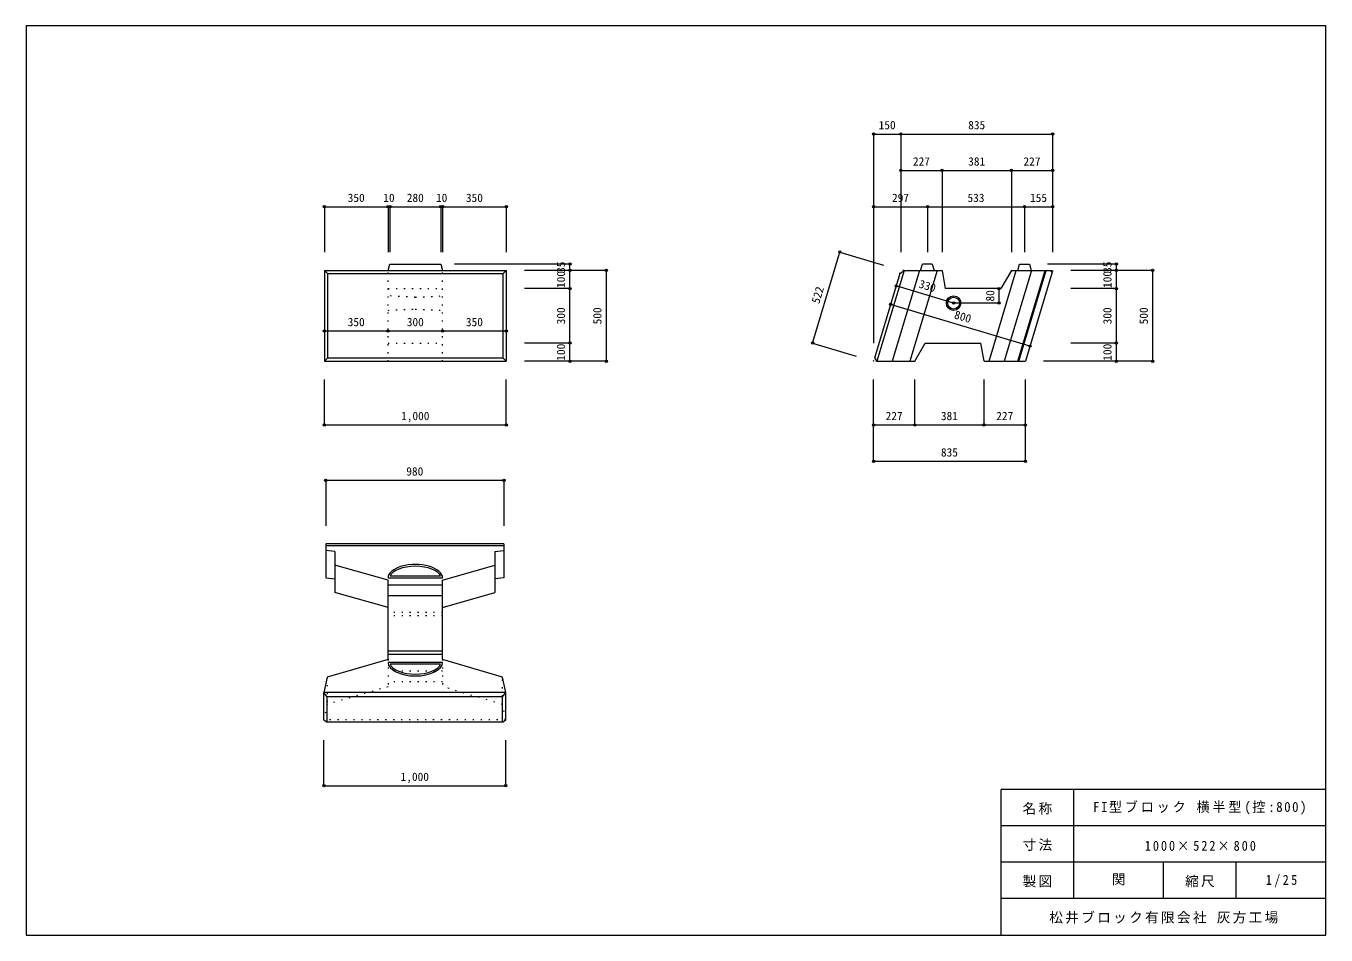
# Model space of a CAD drawing. Units: millimetres, scale not verified. Extents: x 138 to 7288, y 125 to 5125.
import ezdxf
from ezdxf.enums import TextEntityAlignment as Align

# ---------------------------------------------------------------- set-up
doc = ezdxf.new("R2010")
doc.units = ezdxf.units.MM
doc.header["$LTSCALE"] = 25
doc.header["$PDMODE"] = 32
doc.header["$PDSIZE"] = 12.5
doc.linetypes.add('DOTTED', pattern=[1.75, 0.25, -1.5])
for name, color, linetype, lineweight in [('_0-0_', 7, 'Continuous', 18), ('_0-1_', 7, 'Continuous', 18), ('_0-2_', 4, 'Continuous', 9)]:
    doc.layers.add(name, color=color, linetype=linetype, lineweight=lineweight)
doc.styles.add('ＭＳ ゴシック', font='')
doc.styles.get('ＭＳ ゴシック').set_extended_font_data('MS Gothic')

msp = doc.modelspace()

# ---------------------------------------------------------------- linework, layer by layer
at = {"layer": '_0-0_'}
for p, q in [((7287.5, 5125), (137.5, 5125)), ((137.5, 5125), (137.5, 125)), ((7287.5, 125), (7287.5, 5125)), ((7287.5, 925), (5500, 925)), ((5500, 125), (5500, 925)), ((5900, 325), (5900, 925)), ((7287.5, 725), (5500, 725)), ((7287.5, 525), (5500, 525)), ((6393.75, 325), (6393.75, 525)), ((6793.75, 325), (6793.75, 525)), ((7287.5, 325), (5500, 325)), ((137.5, 125), (7287.5, 125))]:
    msp.add_line(p, q, dxfattribs=at)
at = {"layer": '_0-1_'}
for p, q in [((2128.8, 3780.73), (2138.8, 3815.73)), ((2138.8, 3815.73), (2418.8, 3815.73)), ((2418.8, 3815.73), (2428.8, 3780.73)), ((5057.94, 3780.73), (5067.94, 3815.73)), ((5121.94, 3815.73), (5067.94, 3815.73)), ((5121.94, 3815.73), (5131.94, 3780.73)), ((5592.16, 3780.73), (5602.16, 3815.73)), ((5602.16, 3815.73), (5656.16, 3815.73)), ((5656.16, 3815.73), (5666.16, 3780.73)), ((1778.8, 3780.73), (1796.3, 3763.23)), ((1778.8, 3780.73), (2778.8, 3780.73)), ((1778.8, 3780.73), (1778.8, 3280.73)), ((1796.3, 3763.23), (1796.3, 3298.23)), ((1796.3, 3763.23), (2761.3, 3763.23)), ((2761.3, 3763.23), (2778.8, 3780.73)), ((2761.3, 3298.23), (2761.3, 3763.23)), ((2778.8, 3780.73), (2778.8, 3280.73)), ((4943.76, 3763.49), (4804.11, 3297.97)), ((4967.21, 3780.73), (4817.21, 3280.73)), ((5051.94, 3780.73), (4901.94, 3280.73)), ((4943.76, 3763.49), (4967.21, 3780.73)), ((4967.21, 3780.73), (5175.94, 3780.73)), ((5148.94, 3780.73), (4998.94, 3280.73)), ((5175.94, 3780.73), (5193.57, 3680.73)), ((5434.16, 3280.73), (5584.16, 3780.73)), ((5556.94, 3780.73), (5499.2, 3680.73)), ((5667.16, 3780.73), (5517.16, 3280.73)), ((5556.94, 3780.73), (5774.16, 3780.73)), ((5592.4, 3280.73), (5742.4, 3780.73)), ((5597.62, 3280.73), (5747.62, 3780.73)), ((5781.29, 3771.15), (5634.16, 3280.73)), ((5781.29, 3771.15), (5774.16, 3780.73)), ((5499.2, 3680.73), (5193.57, 3680.73)), ((5025.94, 3280.73), (5083.67, 3380.73)), ((5083.67, 3380.73), (5389.3, 3380.73)), ((5406.94, 3280.73), (5389.3, 3380.73)), ((1778.8, 3280.73), (1796.3, 3298.23)), ((2761.3, 3298.23), (1796.3, 3298.23)), ((2761.3, 3298.23), (2778.8, 3280.73)), ((4804.11, 3297.97), (4817.21, 3280.73)), ((1778.8, 3280.73), (2778.8, 3280.73)), ((4817.21, 3280.73), (5025.94, 3280.73)), ((5406.94, 3280.73), (5634.16, 3280.73)), ((2765.95, 2275.99), (1785.95, 2275.99)), ((1785.95, 2275.99), (1785.95, 2089.45)), ((2765.95, 2265.99), (1785.95, 2265.99)), ((1835.95, 2234.45), (1785.95, 2239.45)), ((1835.95, 2234.45), (1835.95, 2008.99)), ((2715.95, 2234.45), (2765.95, 2239.45)), ((2715.95, 2234.45), (2715.95, 2008.99)), ((2765.95, 2275.99), (2765.95, 2089.45)), ((2128.8, 2075.99), (1835.95, 2158.99)), ((2428.8, 2075.99), (2715.95, 2158.99)), ((1785.95, 2089.45), (1835.95, 2084.45)), ((2428.8, 2087.99), (2128.8, 2087.99)), ((2128.8, 1640.77), (2128.8, 2075.99)), ((2417.13, 2097.99), (2140.47, 2097.99)), ((2428.8, 1640.77), (2428.8, 2075.99)), ((2765.95, 2089.45), (2715.95, 2084.45)), ((2128.8, 1925.99), (1835.95, 2008.99)), ((2428.8, 2048.77), (2128.8, 2048.77)), ((2428.8, 1925.99), (2715.95, 2008.99)), ((2428.8, 1991.03), (2128.8, 1991.03)), ((2428.8, 1685.4), (2128.8, 1685.4)), ((2428.8, 1667.77), (2128.8, 1667.77)), ((2128.8, 1640.77), (1793.95, 1543.77)), ((2428.8, 1624.77), (2128.8, 1624.77)), ((2417.13, 1614.77), (2140.47, 1614.77)), ((2757.95, 1543.77), (2428.8, 1640.77)), ((1793.95, 1543.77), (1775.95, 1459.04)), ((2775.95, 1459.04), (2757.95, 1543.77)), ((1793.95, 1435.6), (1775.95, 1459.04)), ((2775.95, 1459.04), (1775.95, 1459.04)), ((1775.95, 1309.04), (1775.95, 1459.04)), ((1793.95, 1295.94), (1793.95, 1435.6)), ((2757.95, 1435.6), (1793.95, 1435.6)), ((2757.95, 1435.6), (2775.95, 1459.04)), ((2757.95, 1295.94), (2757.95, 1435.6)), ((2775.95, 1309.04), (2775.95, 1459.04)), ((1775.95, 1309.04), (1793.95, 1295.94)), ((2757.95, 1295.94), (1793.95, 1295.94)), ((2757.95, 1295.94), (2775.95, 1309.04))]:
    msp.add_line(p, q, dxfattribs=at)
at = {"layer": '_0-1_', "linetype": 'DOTTED'}
for p, q in [((2128.8, 3280.73), (2128.8, 3780.73)), ((2428.8, 3280.73), (2428.8, 3780.73)), ((4943.76, 3763.49), (4948.94, 3780.73)), ((4967.21, 3780.73), (4948.94, 3780.73)), ((5774.16, 3780.73), (5784.16, 3780.73)), ((5784.16, 3780.73), (5781.29, 3771.15)), ((2128.8, 3680.73), (2428.8, 3680.73)), ((2278.8, 3633.23), (2128.8, 3640.73)), ((2278.8, 3633.23), (2428.8, 3640.73)), ((2128.8, 3560.73), (2278.8, 3568.23)), ((2278.8, 3568.23), (2428.8, 3560.73)), ((2128.8, 3380.73), (2428.8, 3380.73)), ((4798.94, 3280.73), (4804.11, 3297.97)), ((4817.21, 3280.73), (4798.94, 3280.73)), ((2428.8, 1898.77), (2128.8, 1898.77)), ((2428.8, 1881.14), (2128.8, 1881.14)), ((2128.8, 1640.77), (2128.8, 1490.77)), ((2428.8, 1575.5), (2128.8, 1575.5)), ((2428.8, 1640.77), (2428.8, 1490.77)), ((1793.95, 1543.77), (1793.95, 1393.77)), ((2428.8, 1517.77), (2128.8, 1517.77)), ((2757.95, 1393.77), (2757.95, 1543.77)), ((2128.8, 1490.77), (1793.95, 1393.77)), ((2757.95, 1393.77), (2428.8, 1490.77)), ((1793.95, 1393.77), (1775.95, 1309.04)), ((2775.95, 1309.04), (2757.95, 1393.77)), ((2775.95, 1309.04), (1775.95, 1309.04))]:
    msp.add_line(p, q, dxfattribs=at)
at = {"layer": '_0-1_'}
for radius in [40, 32.5]:
    msp.add_circle((5239.47, 3600.73), radius, dxfattribs=at)
for centre, major_axis, ratio, start_param, end_param in [((2278.8, 2087.99), (150, 0), 0.5, 6.2831853, 9.424778), ((2278.8, 2087.99), (140, 0), 0.464286, 0.1544596, 2.9871331), ((2278.8, 1624.77), (150, 0), 0.5, 3.1415927, 6.2831853), ((2278.8, 1624.77), (140, 0), 0.464286, 3.2960523, 6.1287257)]:
    msp.add_ellipse(centre, major_axis=major_axis, ratio=ratio, start_param=start_param, end_param=end_param, dxfattribs=at)
at = {"layer": '_0-2_'}
for p, q in [((4798.94, 4530.73), (4798.94, 3380.73)), ((4798.94, 4530.73), (5784.16, 4530.73)), ((4948.94, 4530.73), (4948.94, 3880.73)), ((5784.16, 4530.73), (5784.16, 3880.73)), ((4948.94, 4330.73), (4948.94, 3880.73)), ((4948.94, 4330.73), (5784.16, 4330.73)), ((5175.94, 4330.73), (5175.94, 3880.73)), ((5556.94, 4330.73), (5556.94, 3880.73)), ((1778.8, 4130.73), (2778.8, 4130.73)), ((1778.8, 4130.73), (1778.8, 3880.73)), ((2128.8, 4130.73), (2128.8, 3880.73)), ((2138.8, 4130.73), (2138.8, 3880.73)), ((2418.8, 4130.73), (2418.8, 3880.73)), ((2428.8, 4130.73), (2428.8, 3880.73)), ((2778.8, 4130.73), (2778.8, 3880.73)), ((4798.94, 4130.73), (5784.16, 4130.73)), ((5095.94, 4130.73), (5095.94, 3880.73)), ((5629.16, 4130.73), (5629.16, 3880.73)), ((4463.7, 3381.3), (4613.7, 3881.3)), ((4613.7, 3881.3), (4853.15, 3809.46)), ((3128.8, 3815.73), (2493.8, 3815.73)), ((3128.8, 3280.73), (3128.8, 3815.73)), ((6134.16, 3815.73), (5756.16, 3815.73)), ((6134.16, 3815.73), (6134.16, 3280.73)), ((3328.8, 3780.73), (2878.8, 3780.73)), ((3328.8, 3780.73), (3328.8, 3280.73)), ((6334.16, 3780.73), (5884.16, 3780.73)), ((6334.16, 3780.73), (6334.16, 3280.73)), ((3128.8, 3680.73), (2878.8, 3680.73)), ((5239.47, 3600.73), (4923.38, 3695.55)), ((5489.47, 3600.73), (5489.47, 3680.73)), ((6134.16, 3680.73), (5884.16, 3680.73)), ((5659.16, 3364.06), (4892.9, 3593.94)), ((5489.47, 3600.73), (5239.47, 3600.73)), ((1778.8, 3447.39), (2778.8, 3447.39)), ((3128.8, 3380.73), (2878.8, 3380.73)), ((4463.7, 3381.3), (4703.15, 3309.46)), ((6134.16, 3380.73), (5884.16, 3380.73)), ((3328.8, 3280.73), (2878.8, 3280.73)), ((6334.16, 3280.73), (5734.16, 3280.73)), ((1778.8, 2930.73), (1778.8, 3180.73)), ((2778.8, 2930.73), (2778.8, 3180.73)), ((4798.94, 2730.73), (4798.94, 3180.73)), ((5025.94, 2930.73), (5025.94, 3180.73)), ((5406.94, 2930.73), (5406.94, 3180.73)), ((5634.16, 2730.73), (5634.16, 3180.73)), ((1778.8, 2930.73), (2778.8, 2930.73)), ((4798.94, 2930.73), (5634.16, 2930.73)), ((4798.94, 2730.73), (5634.16, 2730.73)), ((1785.95, 2625.99), (1785.95, 2375.99)), ((1785.95, 2625.99), (2765.95, 2625.99)), ((2765.95, 2625.99), (2765.95, 2375.99)), ((1775.95, 945.94), (1775.95, 1195.94)), ((2775.95, 945.94), (2775.95, 1195.94)), ((1775.95, 945.94), (2775.95, 945.94))]:
    msp.add_line(p, q, dxfattribs=at)
for p in [(4798.94, 4530.73), (4948.94, 4530.73), (5784.16, 4530.73), (4948.94, 4330.73), (5175.94, 4330.73), (5556.94, 4330.73), (5784.16, 4330.73), (1778.8, 4130.73), (2128.8, 4130.73), (2138.8, 4130.73), (2418.8, 4130.73), (2428.8, 4130.73), (2778.8, 4130.73), (4798.94, 4130.73), (5095.94, 4130.73), (5629.16, 4130.73), (5784.16, 4130.73), (4613.7, 3881.3), (3128.8, 3815.73), (6134.16, 3815.73), (3128.8, 3780.73), (3328.8, 3780.73), (6134.16, 3780.73), (6334.16, 3780.73), (3128.8, 3680.73), (4923.38, 3695.55), (5489.47, 3680.73), (6134.16, 3680.73), (4892.9, 3593.94), (5239.47, 3600.73), (5489.47, 3600.73), (1778.8, 3447.39), (2128.8, 3447.39), (2428.8, 3447.39), (2778.8, 3447.39), (3128.8, 3380.73), (4463.7, 3381.3), (5659.16, 3364.06), (6134.16, 3380.73), (3128.8, 3280.73), (3328.8, 3280.73), (6134.16, 3280.73), (6334.16, 3280.73), (1778.8, 2930.73), (2778.8, 2930.73), (4798.94, 2930.73), (5025.94, 2930.73), (5406.94, 2930.73), (5634.16, 2930.73), (4798.94, 2730.73), (5634.16, 2730.73), (1785.95, 2625.99), (2765.95, 2625.99), (1775.95, 945.94), (2775.95, 945.94)]:
    msp.add_point(p, dxfattribs=at)

# ---------------------------------------------------------------- texts
at = {"layer": '_0-0_', "style": 'ＭＳ ゴシック'}
msp.add_text('関', height=54.99, dxfattribs=at).set_placement((6109.38, 387.5), align=Align.BOTTOM_LEFT)
at = {"layer": '_0-0_', "char_height": 54.99, "attachment_point": 7, "style": 'ＭＳ ゴシック'}
for s, insert in [('\\T1.23;\\W0.95;FI型ブロック\\~横半型(控:800)', (6006.25, 787.5)), ('\\T1.17;名称', (5618.75, 787.5)), ('\\T1.17;寸法', (5618.75, 587.5)), ('\\T1.32;\\W0.9;1000×522×800', (6290.62, 587.5)), ('\\T1.17;製図', (5618.75, 387.5)), ('\\T1.17;縮尺', (6512.5, 387.5)), ('\\T1.38;\\W0.9;1/25', (6956.25, 387.5)), ('\\T1.17;松井ブロック有限会社\\~灰方工場', (5765.62, 187.5))]:
    msp.add_mtext(s, dxfattribs=dict(at, insert=insert))
at = {"layer": '_0-2_', "style": 'ＭＳ ゴシック'}
for s, p in [('150', (4827.06, 4543.23)), ('835', (5319.67, 4543.23)), ('227', (5015.56, 4343.23)), ('381', (5319.56, 4343.23)), ('227', (5623.67, 4343.23)), ('350', (1906.92, 4143.23)), ('10', (2102.55, 4143.23)), ('280', (2231.92, 4143.23)), ('10', (2392.55, 4143.23)), ('350', (2556.92, 4143.23)), ('297', (4900.56, 4143.23)), ('533', (5315.67, 4143.23)), ('155', (5659.79, 4143.23)), ('350', (1906.92, 3459.89)), ('300', (2231.92, 3459.89)), ('350', (2556.92, 3459.89)), ('1,000', (2200.67, 2943.23)), ('227', (4865.56, 2943.23)), ('381', (5169.56, 2943.23)), ('227', (5473.67, 2943.23)), ('835', (5169.67, 2743.23)), ('980', (2229.07, 2638.49)), ('1,000', (2197.82, 958.44))]:
    msp.add_text(s, height=45.82, dxfattribs=at).set_placement(p, align=Align.BOTTOM_LEFT)
for s, rotation, p in [('35', 90, (3116.3, 3766.98)), ('35', 90, (6121.66, 3766.98)), ('100', 90, (3116.3, 3683.85)), ('330', 343.301, (5040.12, 3673.58)), ('100', 90, (6121.66, 3683.85)), ('522', 73.301, (4513.26, 3589.99)), ('80', 90, (5476.97, 3609.48)), ('300', 90, (3116.3, 3483.85)), ('500', 90, (3316.3, 3483.85)), ('800', 343.301, (5234.72, 3504.44)), ('300', 90, (6121.66, 3483.85)), ('500', 90, (6321.66, 3483.85)), ('100', 90, (3116.3, 3283.85)), ('100', 90, (6121.66, 3283.85))]:
    msp.add_text(s, height=45.82, rotation=rotation, dxfattribs=at).set_placement(p, align=Align.BOTTOM_LEFT)

doc.saveas('drawing.dxf')
